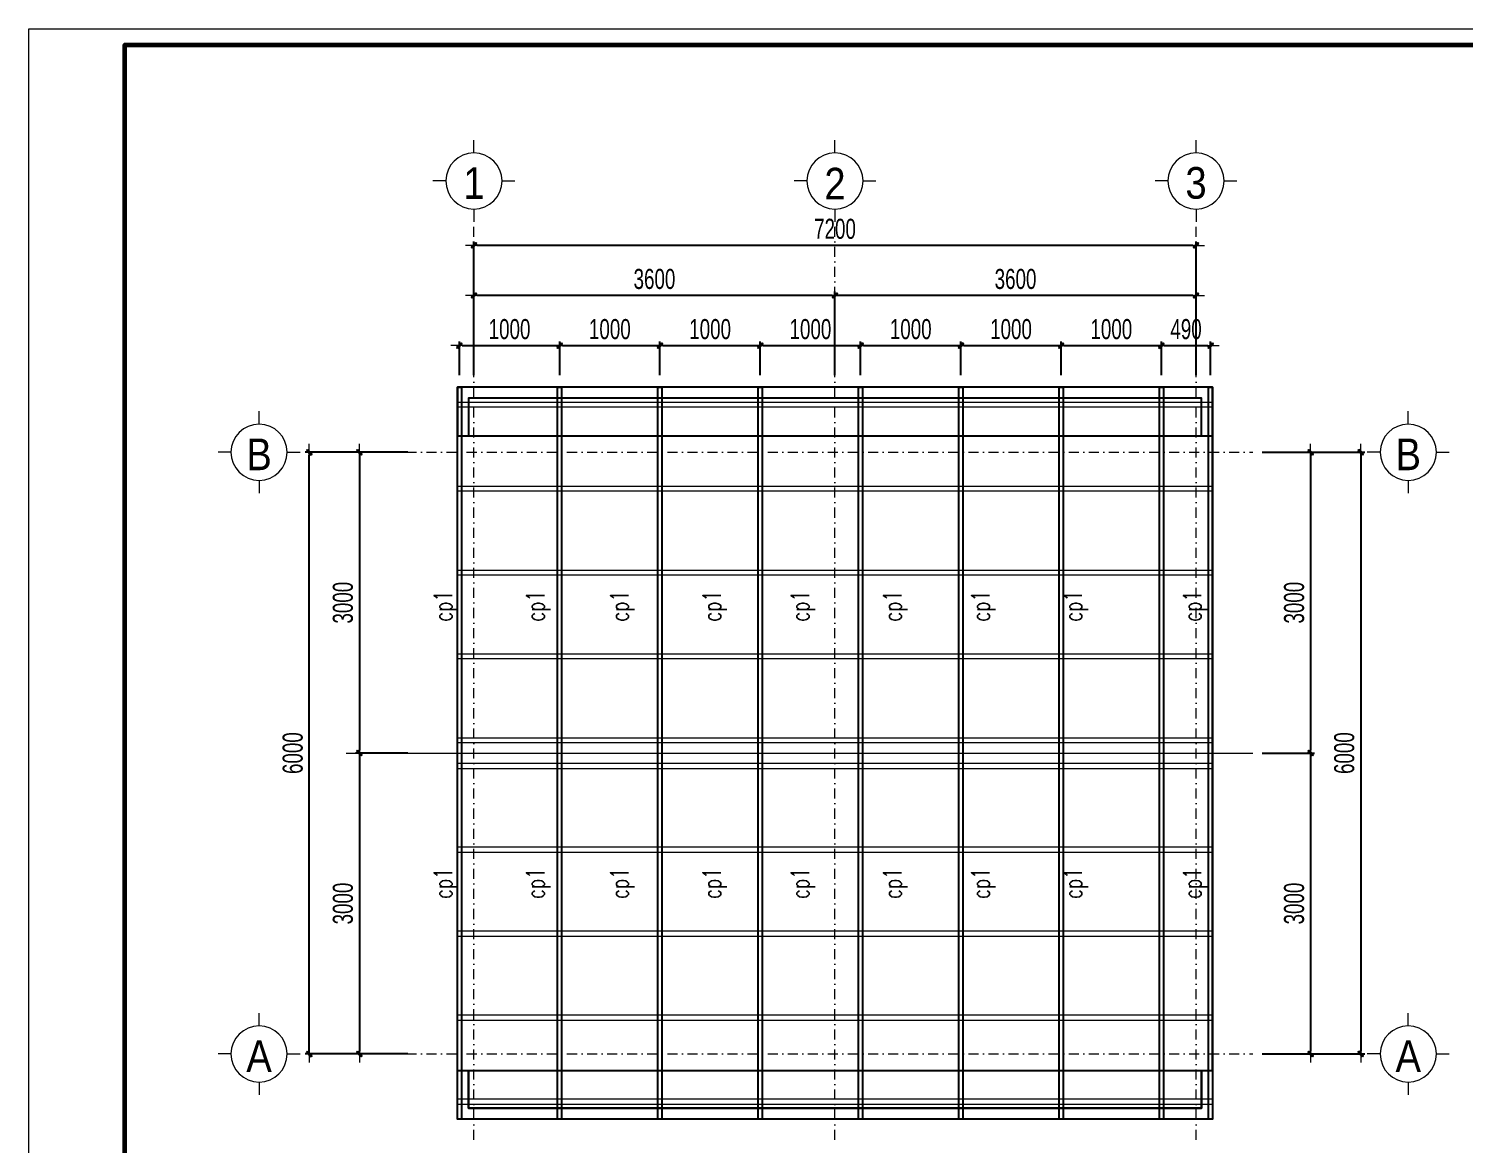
# Model space of a CAD drawing. Header units: millimetres. Extents: x -178395 to 493851, y -561170 to -280028.
# Drawn here: x 237651 to 251964, y -461790 to -450665 of the extents above; entities that cross this region are included whole.
import ezdxf
from ezdxf.enums import TextEntityAlignment as Align

# ---------------------------------------------------------------- set-up
doc = ezdxf.new("R2010")
doc.units = ezdxf.units.MM
doc.header["$MEASUREMENT"] = 0
doc.header["$PDMODE"] = 32
doc.linetypes.add('DASHDOT', pattern=[1, 0.5, -0.25, 0, -0.25])
doc.layers.get('Defpoints').update_dxf_attribs({"color": 1})
for name, color, linetype, lineweight in [('Khungten_LCDI', 7, 'Continuous', 5), ('LC Dim', 8, 'Continuous', 18), ('LC ISO', 153, 'Continuous', 13), ('LC Net dam 1', 30, 'Continuous', 30), ('LC Net manh', 133, 'Continuous', 5), ('LC Net thay', 63, 'Continuous', 25), ('LC Net truc', 79, 'DASHDOT', 13), ('LC Text1', 3, 'Continuous', 20), ('LC Text2', 7, 'Continuous', 25)]:
    doc.layers.add(name, color=color, linetype=linetype, lineweight=lineweight)
doc.styles.add('HOATBIF', font='hoatbif.shx', dxfattribs={"width": 0.7})
doc.styles.add('Khungten', font='VHAVAN.TTF', dxfattribs={"width": 0.9, "height": 5000})
doc.styles.add('LC 1', font='VHAVANB.TTF')
doc.styles.add('LC 3', font='vnsimli.shx', dxfattribs={"width": 0.75})
doc.styles.add('Title', font='VHBLACK.TTF', dxfattribs={"width": 0.8})
doc.dimstyles.new('DIM CHUAN', dxfattribs={"dimscale": 60, "dimtxt": 2.5, "dimasz": 0.35, "dimexe": 0.5, "dimexo": 0, "dimgap": 0.8, "dimtad": 1, "dimdec": 0, "dimzin": 0, "dimdsep": 46, "dimtxsty": 'HOATBIF', "dimblk1": 'DOT', "dimblk2": 'DOT', "dimsah": 1, "dimcen": -1, "dimdle": 1, "dimclrd": 256, "dimclre": 256, "dimclrt": 4, "dimadec": 3, "dimazin": 2, "dimtfac": 0.333333, "dimtdec": 0, "dimtix": 1, "dimtmove": 2, "dimatfit": 3, "dimldrblk": 'DOT', "dimfxl": 1, "dimtvp": 0.833333, "dimtolj": 1, "dimtzin": 0, "dimarcsym": 0})

# ---------------------------------------------------------------- blocks, each defined once
blk = doc.blocks.new('lcdi fix')
at = {"layer": 'Defpoints', "lineweight": 0}
blk.add_lwpolyline([(-1200, -14850), (-1200, 14850), (40800, 14850), (40800, -14850)], close=True, dxfattribs=at)
at = {"layer": 'Khungten_LCDI', "color": 5, "lineweight": 60}
blk.add_lwpolyline([(0, -14650), (0, 14650), (40600, 14650), (40600, -14650)], close=True, dxfattribs=at)
at = {"color": 7, "style": 'Khungten', "width": 0.8}
for tag, p in [('REVISION', (39499, -10746)), ('NGAYHT', (39546, -11609))]:
    blk.add_attdef(tag, text='', height=200, dxfattribs=at).set_placement(p, align=Align.CENTER)
at = {"layer": 'LC Text1', "color": 3, "style": 'LC 1', "width": 1.834006}
for tag, p, p2 in [('TENBANVE1', (36913, -8886), (40339, -8886)), ('TENBANVE2', (36913, -9562), (40339, -9562))]:
    blk.add_attdef(tag, text='', height=250, dxfattribs=at).set_placement(p, p2, align=Align.FIT)
at = {"layer": 'LC Text1', "style": 'Title', "width": 0.7}
blk.add_attdef('SOBANVE', text='', height=250, dxfattribs=at).set_placement((39562, -13896), align=Align.CENTER)
blk = doc.blocks.new('DOT')
at = {"layer": 'LC Dim'}
blk.add_line((-3, 0), (3, 0), dxfattribs=at)
at = {"layer": 'LC Dim', "color": 4}
blk.add_line((-1, -1), (1, 1), dxfattribs=at)
blk.add_lwpolyline([(0.5, 1), (-1, -0.5), (-0.5, -1), (1, 0.5)], close=True, dxfattribs=at)
blk = doc.blocks.new('*D582')
at = {"layer": 'Defpoints', "color": 0, "ltscale": 250, "transparency": 16777216}
for p in [(245690, -453326), (245690, -454119), (249290, -454119)]:
    blk.add_point(p, dxfattribs=at)
at = {"layer": 'LC Dim', "lineweight": -2, "ltscale": 250, "transparency": 16777216}
for p, q in [((245690, -454119), (245690, -453286)), ((249290, -454119), (249290, -453286)), ((249262, -453326), (245718, -453326))]:
    blk.add_line(p, q, dxfattribs=at)
at = {"layer": 'LC Dim', "lineweight": -2, "ltscale": 250, "transparency": 16777216, "xscale": 28, "yscale": 28, "zscale": 28, "rotation": 180}
blk.add_blockref('DOT', (245690, -453326), dxfattribs=at)
at = {"layer": 'LC Dim', "lineweight": -2, "ltscale": 250, "transparency": 16777216, "xscale": 28, "yscale": 28, "zscale": 28}
blk.add_blockref('DOT', (249290, -453326), dxfattribs=at)
at = {"layer": 'LC Dim', "color": 4, "ltscale": 250, "transparency": 16777216, "insert": (247490, -453162), "char_height": 200, "attachment_point": 5, "style": 'HOATBIF'}
blk.add_mtext('\\A1;3600', dxfattribs=at)
blk = doc.blocks.new('_Dot')
at = {"color": 0, "linetype": 'ByBlock', "lineweight": -2}
blk.add_line((-0.5, 0), (-1, 0), dxfattribs=at)
at = {"color": 0, "linetype": 'ByBlock', "const_width": 0.5}
blk.add_lwpolyline([(-0.25, 0, 1), (0.25, 0, 1)], format="xyb", close=True, dxfattribs=at)
blk = doc.blocks.new('*D583')
at = {"layer": 'Defpoints', "color": 0, "ltscale": 2, "transparency": 16777216}
for p in [(242090, -453326), (242090, -454119), (245690, -454119)]:
    blk.add_point(p, dxfattribs=at)
at = {"layer": 'LC Dim', "lineweight": -2, "ltscale": 2, "transparency": 16777216}
for p, q in [((242090, -454119), (242090, -453286)), ((245690, -454119), (245690, -453286)), ((245662, -453326), (242118, -453326))]:
    blk.add_line(p, q, dxfattribs=at)
at = {"layer": 'LC Dim', "lineweight": -2, "ltscale": 2, "transparency": 16777216, "xscale": 28, "yscale": 28, "zscale": 28, "rotation": 180}
blk.add_blockref('DOT', (242090, -453326), dxfattribs=at)
at = {"layer": 'LC Dim', "lineweight": -2, "ltscale": 2, "transparency": 16777216, "xscale": 28, "yscale": 28, "zscale": 28}
blk.add_blockref('DOT', (245690, -453326), dxfattribs=at)
at = {"layer": 'LC Dim', "color": 4, "ltscale": 2, "transparency": 16777216, "insert": (243890, -453162), "char_height": 200, "attachment_point": 5, "style": 'HOATBIF'}
blk.add_mtext('\\A1;3600', dxfattribs=at)
blk = doc.blocks.new('*D584')
at = {"layer": 'Defpoints', "color": 0, "ltscale": 2, "transparency": 16777216}
for p in [(242090, -452826), (242090, -454119), (249290, -454119)]:
    blk.add_point(p, dxfattribs=at)
at = {"layer": 'LC Dim', "lineweight": -2, "ltscale": 2, "transparency": 16777216}
for p, q in [((242090, -454119), (242090, -452786)), ((249262, -452826), (242118, -452826)), ((249290, -454119), (249290, -452786))]:
    blk.add_line(p, q, dxfattribs=at)
at = {"layer": 'LC Dim', "lineweight": -2, "ltscale": 2, "transparency": 16777216, "xscale": 28, "yscale": 28, "zscale": 28, "rotation": 180}
blk.add_blockref('DOT', (242090, -452826), dxfattribs=at)
at = {"layer": 'LC Dim', "lineweight": -2, "ltscale": 2, "transparency": 16777216, "xscale": 28, "yscale": 28, "zscale": 28}
blk.add_blockref('DOT', (249290, -452826), dxfattribs=at)
at = {"layer": 'LC Dim', "color": 4, "ltscale": 2, "transparency": 16777216, "insert": (245690, -452662), "char_height": 200, "attachment_point": 5, "style": 'HOATBIF'}
blk.add_mtext('\\A1;7200', dxfattribs=at)
blk = doc.blocks.new('*D585')
at = {"layer": 'Defpoints', "color": 0, "ltscale": 2, "transparency": 16777216}
for p in [(249949, -454889), (249949, -460889), (250932, -460889)]:
    blk.add_point(p, dxfattribs=at)
at = {"layer": 'LC Dim', "lineweight": -2, "ltscale": 2, "transparency": 16777216}
for p, q in [((249949, -454889), (250972, -454889)), ((250932, -454917), (250932, -460861)), ((249949, -460889), (250972, -460889))]:
    blk.add_line(p, q, dxfattribs=at)
at = {"layer": 'LC Dim', "lineweight": -2, "ltscale": 2, "transparency": 16777216, "xscale": 28, "yscale": 28, "zscale": 28}
for p, rotation in [((250932, -454889), 90), ((250932, -460889), 270)]:
    blk.add_blockref('DOT', p, dxfattribs=dict(at, rotation=rotation))
at = {"layer": 'LC Dim', "color": 4, "ltscale": 2, "transparency": 16777216, "insert": (250768, -457889), "char_height": 200, "attachment_point": 5, "rotation": 90, "style": 'HOATBIF'}
blk.add_mtext('\\A1;6000', dxfattribs=at)
blk = doc.blocks.new('*D586')
at = {"layer": 'Defpoints', "color": 0, "ltscale": 2, "transparency": 16777216}
for p in [(240448, -454889), (241430, -454889), (241430, -460889)]:
    blk.add_point(p, dxfattribs=at)
at = {"layer": 'LC Dim', "lineweight": -2, "ltscale": 2, "transparency": 16777216}
for p, q in [((241430, -454889), (240408, -454889)), ((240448, -460861), (240448, -454917)), ((241430, -460889), (240408, -460889))]:
    blk.add_line(p, q, dxfattribs=at)
at = {"layer": 'LC Dim', "lineweight": -2, "ltscale": 2, "transparency": 16777216, "xscale": 28, "yscale": 28, "zscale": 28}
for p, rotation in [((240448, -454889), 90), ((240448, -460889), 270)]:
    blk.add_blockref('DOT', p, dxfattribs=dict(at, rotation=rotation))
at = {"layer": 'LC Dim', "color": 4, "ltscale": 2, "transparency": 16777216, "insert": (240284, -457889), "char_height": 200, "attachment_point": 5, "rotation": 90, "style": 'HOATBIF'}
blk.add_mtext('\\A1;6000', dxfattribs=at)
blk = doc.blocks.new('TTRUC')
at = {"layer": 'LC ISO'}
for p, q in [((0, 6.95), (0, 10.13)), ((-6.95, 0), (-10.13, 0)), ((6.95, 0), (10.13, 0)), ((0, -6.95), (0, -10.13))]:
    blk.add_line(p, q, dxfattribs=at)
at = {"layer": 'LC Net manh'}
blk.add_circle((0, 0), 6.95, dxfattribs=at)
blk = doc.blocks.new('*D577')
at = {"layer": 'Defpoints', "color": 0, "ltscale": 2, "transparency": 16777216}
for p in [(241430, -454889), (240948, -457889), (241430, -457889)]:
    blk.add_point(p, dxfattribs=at)
at = {"layer": 'LC Dim', "lineweight": -2, "ltscale": 2, "transparency": 16777216}
for p, q in [((241430, -454889), (240908, -454889)), ((240948, -454917), (240948, -457861)), ((241430, -457889), (240908, -457889))]:
    blk.add_line(p, q, dxfattribs=at)
at = {"layer": 'LC Dim', "lineweight": -2, "ltscale": 2, "transparency": 16777216, "xscale": 28, "yscale": 28, "zscale": 28}
for p, rotation in [((240948, -454889), 90), ((240948, -457889), 270)]:
    blk.add_blockref('DOT', p, dxfattribs=dict(at, rotation=rotation))
at = {"layer": 'LC Dim', "color": 4, "ltscale": 2, "transparency": 16777216, "insert": (240784, -456389), "char_height": 200, "attachment_point": 5, "rotation": 90, "style": 'HOATBIF'}
blk.add_mtext('\\A1;3000', dxfattribs=at)
blk = doc.blocks.new('*D578')
at = {"layer": 'Defpoints', "color": 0, "ltscale": 2, "transparency": 16777216}
for p in [(241430, -457889), (240948, -460889), (241431, -460889)]:
    blk.add_point(p, dxfattribs=at)
at = {"layer": 'LC Dim', "lineweight": -2, "ltscale": 2, "transparency": 16777216}
for p, q in [((241430, -457889), (240908, -457889)), ((240948, -457917), (240948, -460861)), ((241431, -460889), (240908, -460889))]:
    blk.add_line(p, q, dxfattribs=at)
at = {"layer": 'LC Dim', "lineweight": -2, "ltscale": 2, "transparency": 16777216, "xscale": 28, "yscale": 28, "zscale": 28}
for p, rotation in [((240948, -457889), 90), ((240948, -460889), 270)]:
    blk.add_blockref('DOT', p, dxfattribs=dict(at, rotation=rotation))
at = {"layer": 'LC Dim', "color": 4, "ltscale": 2, "transparency": 16777216, "insert": (240784, -459389), "char_height": 200, "attachment_point": 5, "rotation": 90, "style": 'HOATBIF'}
blk.add_mtext('\\A1;3000', dxfattribs=at)
blk = doc.blocks.new('*U573')
at = {"layer": 'LC ISO', "ltscale": 2}
blk.add_lwpolyline([(3765, 25), (-3765, 25), (-3765, -25), (3765, -25)], close=True, dxfattribs=at)
blk = doc.blocks.new('*U574')
at = {"layer": 'LC Text2', "color": 0, "linetype": 'ByBlock', "lineweight": -2, "transparency": 16777216}
for p in [(0, 0), (0, -837), (0, -1674), (0, -2511), (0, -3348)]:
    blk.add_blockref('*U573', p, dxfattribs=at)
blk = doc.blocks.new('*U575')
at = {"layer": 'LC ISO', "ltscale": 2}
blk.add_lwpolyline([(3765, 25), (-3765, 25), (-3765, -25), (3765, -25)], close=True, dxfattribs=at)
blk = doc.blocks.new('*U576')
at = {"layer": 'LC Text2', "color": 0, "linetype": 'ByBlock', "lineweight": -2, "transparency": 16777216}
for p in [(0, 0), (0, -837), (0, -1674), (0, -2511), (0, -3348)]:
    blk.add_blockref('*U575', p, dxfattribs=at)
blk = doc.blocks.new('*U587')
at = {"layer": 'LC Net thay', "ltscale": 2}
blk.add_lwpolyline([(20, 3650), (20, -3650), (-20, -3650), (-20, 3650)], close=True, dxfattribs=at)
blk = doc.blocks.new('*U588')
at = {"layer": 'LC Net dam 1', "color": 0, "linetype": 'ByBlock', "lineweight": -2, "transparency": 16777216}
for p in [(0, 0), (1000, 0), (2000, 0), (3000, 0), (4000, 0), (5000, 0), (6000, 0), (7000, 0)]:
    blk.add_blockref('*U587', p, dxfattribs=at)
blk = doc.blocks.new('*D589')
at = {"layer": 'Defpoints', "color": 0, "ltscale": 2, "transparency": 16777216}
for p in [(249949, -454889), (249949, -457889), (250432, -457889)]:
    blk.add_point(p, dxfattribs=at)
at = {"layer": 'LC Dim', "lineweight": -2, "ltscale": 2, "transparency": 16777216}
for p, q in [((249949, -454889), (250472, -454889)), ((250432, -454917), (250432, -457861)), ((249949, -457889), (250472, -457889))]:
    blk.add_line(p, q, dxfattribs=at)
at = {"layer": 'LC Dim', "lineweight": -2, "ltscale": 2, "transparency": 16777216, "xscale": 28, "yscale": 28, "zscale": 28}
for p, rotation in [((250432, -454889), 90), ((250432, -457889), 270)]:
    blk.add_blockref('DOT', p, dxfattribs=dict(at, rotation=rotation))
at = {"layer": 'LC Dim', "color": 4, "ltscale": 2, "transparency": 16777216, "insert": (250268, -456389), "char_height": 200, "attachment_point": 5, "rotation": 90, "style": 'HOATBIF'}
blk.add_mtext('\\A1;3000', dxfattribs=at)
blk = doc.blocks.new('*D590')
at = {"layer": 'Defpoints', "color": 0, "ltscale": 2, "transparency": 16777216}
for p in [(249949, -457889), (249949, -460889), (250432, -460889)]:
    blk.add_point(p, dxfattribs=at)
at = {"layer": 'LC Dim', "lineweight": -2, "ltscale": 2, "transparency": 16777216}
for p, q in [((249949, -457889), (250472, -457889)), ((250432, -457917), (250432, -460861)), ((249949, -460889), (250472, -460889))]:
    blk.add_line(p, q, dxfattribs=at)
at = {"layer": 'LC Dim', "lineweight": -2, "ltscale": 2, "transparency": 16777216, "xscale": 28, "yscale": 28, "zscale": 28}
for p, rotation in [((250432, -457889), 90), ((250432, -460889), 270)]:
    blk.add_blockref('DOT', p, dxfattribs=dict(at, rotation=rotation))
at = {"layer": 'LC Dim', "color": 4, "ltscale": 2, "transparency": 16777216, "insert": (250268, -459389), "char_height": 200, "attachment_point": 5, "rotation": 90, "style": 'HOATBIF'}
blk.add_mtext('\\A1;3000', dxfattribs=at)
blk = doc.blocks.new('*D925')
at = {"layer": 'Defpoints', "color": 0, "ltscale": 2, "transparency": 16777216}
for p in [(242945, -453826), (241945, -454119), (242945, -454119)]:
    blk.add_point(p, dxfattribs=at)
at = {"layer": 'LC Dim', "lineweight": -2, "ltscale": 2, "transparency": 16777216}
for p, q in [((241945, -454119), (241945, -453786)), ((241973, -453826), (242917, -453826)), ((242945, -454119), (242945, -453786))]:
    blk.add_line(p, q, dxfattribs=at)
at = {"layer": 'LC Dim', "lineweight": -2, "ltscale": 2, "transparency": 16777216, "xscale": 28, "yscale": 28, "zscale": 28, "rotation": 180}
blk.add_blockref('DOT', (241945, -453826), dxfattribs=at)
at = {"layer": 'LC Dim', "lineweight": -2, "ltscale": 2, "transparency": 16777216, "xscale": 28, "yscale": 28, "zscale": 28}
blk.add_blockref('DOT', (242945, -453826), dxfattribs=at)
at = {"layer": 'LC Dim', "color": 4, "ltscale": 2, "transparency": 16777216, "insert": (242445, -453662), "char_height": 200, "attachment_point": 5, "style": 'HOATBIF'}
blk.add_mtext('\\A1;1000', dxfattribs=at)
blk = doc.blocks.new('*D926')
at = {"layer": 'Defpoints', "color": 0, "ltscale": 250, "transparency": 16777216}
for p in [(243945, -453826), (242945, -454119), (243945, -454119)]:
    blk.add_point(p, dxfattribs=at)
at = {"layer": 'LC Dim', "lineweight": -2, "ltscale": 250, "transparency": 16777216}
for p, q in [((242945, -454119), (242945, -453786)), ((242973, -453826), (243917, -453826)), ((243945, -454119), (243945, -453786))]:
    blk.add_line(p, q, dxfattribs=at)
at = {"layer": 'LC Dim', "lineweight": -2, "ltscale": 250, "transparency": 16777216, "xscale": 28, "yscale": 28, "zscale": 28, "rotation": 180}
blk.add_blockref('DOT', (242945, -453826), dxfattribs=at)
at = {"layer": 'LC Dim', "lineweight": -2, "ltscale": 250, "transparency": 16777216, "xscale": 28, "yscale": 28, "zscale": 28}
blk.add_blockref('DOT', (243945, -453826), dxfattribs=at)
at = {"layer": 'LC Dim', "color": 4, "ltscale": 250, "transparency": 16777216, "insert": (243445, -453662), "char_height": 200, "attachment_point": 5, "style": 'HOATBIF'}
blk.add_mtext('\\A1;1000', dxfattribs=at)
blk = doc.blocks.new('*D927')
at = {"layer": 'Defpoints', "color": 0, "ltscale": 250, "transparency": 16777216}
for p in [(244945, -453826), (243945, -454119), (244945, -454119)]:
    blk.add_point(p, dxfattribs=at)
at = {"layer": 'LC Dim', "lineweight": -2, "ltscale": 250, "transparency": 16777216}
for p, q in [((243945, -454119), (243945, -453786)), ((243973, -453826), (244917, -453826)), ((244945, -454119), (244945, -453786))]:
    blk.add_line(p, q, dxfattribs=at)
at = {"layer": 'LC Dim', "lineweight": -2, "ltscale": 250, "transparency": 16777216, "xscale": 28, "yscale": 28, "zscale": 28, "rotation": 180}
blk.add_blockref('DOT', (243945, -453826), dxfattribs=at)
at = {"layer": 'LC Dim', "lineweight": -2, "ltscale": 250, "transparency": 16777216, "xscale": 28, "yscale": 28, "zscale": 28}
blk.add_blockref('DOT', (244945, -453826), dxfattribs=at)
at = {"layer": 'LC Dim', "color": 4, "ltscale": 250, "transparency": 16777216, "insert": (244445, -453662), "char_height": 200, "attachment_point": 5, "style": 'HOATBIF'}
blk.add_mtext('\\A1;1000', dxfattribs=at)
blk = doc.blocks.new('*D928')
at = {"layer": 'Defpoints', "color": 0, "ltscale": 250, "transparency": 16777216}
for p in [(245945, -453826), (244945, -454119), (245945, -454119)]:
    blk.add_point(p, dxfattribs=at)
at = {"layer": 'LC Dim', "lineweight": -2, "ltscale": 250, "transparency": 16777216}
for p, q in [((244945, -454119), (244945, -453786)), ((244973, -453826), (245917, -453826)), ((245945, -454119), (245945, -453786))]:
    blk.add_line(p, q, dxfattribs=at)
at = {"layer": 'LC Dim', "lineweight": -2, "ltscale": 250, "transparency": 16777216, "xscale": 28, "yscale": 28, "zscale": 28, "rotation": 180}
blk.add_blockref('DOT', (244945, -453826), dxfattribs=at)
at = {"layer": 'LC Dim', "lineweight": -2, "ltscale": 250, "transparency": 16777216, "xscale": 28, "yscale": 28, "zscale": 28}
blk.add_blockref('DOT', (245945, -453826), dxfattribs=at)
at = {"layer": 'LC Dim', "color": 4, "ltscale": 250, "transparency": 16777216, "insert": (245445, -453662), "char_height": 200, "attachment_point": 5, "style": 'HOATBIF'}
blk.add_mtext('\\A1;1000', dxfattribs=at)
blk = doc.blocks.new('*D929')
at = {"layer": 'Defpoints', "color": 0, "ltscale": 250, "transparency": 16777216}
for p in [(246945, -453826), (245945, -454119), (246945, -454119)]:
    blk.add_point(p, dxfattribs=at)
at = {"layer": 'LC Dim', "lineweight": -2, "ltscale": 250, "transparency": 16777216}
for p, q in [((245945, -454119), (245945, -453786)), ((245973, -453826), (246917, -453826)), ((246945, -454119), (246945, -453786))]:
    blk.add_line(p, q, dxfattribs=at)
at = {"layer": 'LC Dim', "lineweight": -2, "ltscale": 250, "transparency": 16777216, "xscale": 28, "yscale": 28, "zscale": 28, "rotation": 180}
blk.add_blockref('DOT', (245945, -453826), dxfattribs=at)
at = {"layer": 'LC Dim', "lineweight": -2, "ltscale": 250, "transparency": 16777216, "xscale": 28, "yscale": 28, "zscale": 28}
blk.add_blockref('DOT', (246945, -453826), dxfattribs=at)
at = {"layer": 'LC Dim', "color": 4, "ltscale": 250, "transparency": 16777216, "insert": (246445, -453662), "char_height": 200, "attachment_point": 5, "style": 'HOATBIF'}
blk.add_mtext('\\A1;1000', dxfattribs=at)
blk = doc.blocks.new('*D930')
at = {"layer": 'Defpoints', "color": 0, "ltscale": 250, "transparency": 16777216}
for p in [(247945, -453826), (246945, -454119), (247945, -454119)]:
    blk.add_point(p, dxfattribs=at)
at = {"layer": 'LC Dim', "lineweight": -2, "ltscale": 250, "transparency": 16777216}
for p, q in [((246945, -454119), (246945, -453786)), ((246973, -453826), (247917, -453826)), ((247945, -454119), (247945, -453786))]:
    blk.add_line(p, q, dxfattribs=at)
at = {"layer": 'LC Dim', "lineweight": -2, "ltscale": 250, "transparency": 16777216, "xscale": 28, "yscale": 28, "zscale": 28, "rotation": 180}
blk.add_blockref('DOT', (246945, -453826), dxfattribs=at)
at = {"layer": 'LC Dim', "lineweight": -2, "ltscale": 250, "transparency": 16777216, "xscale": 28, "yscale": 28, "zscale": 28}
blk.add_blockref('DOT', (247945, -453826), dxfattribs=at)
at = {"layer": 'LC Dim', "color": 4, "ltscale": 250, "transparency": 16777216, "insert": (247445, -453662), "char_height": 200, "attachment_point": 5, "style": 'HOATBIF'}
blk.add_mtext('\\A1;1000', dxfattribs=at)
blk = doc.blocks.new('*D931')
at = {"layer": 'Defpoints', "color": 0, "ltscale": 250, "transparency": 16777216}
for p in [(248945, -453826), (247945, -454119), (248945, -454119)]:
    blk.add_point(p, dxfattribs=at)
at = {"layer": 'LC Dim', "lineweight": -2, "ltscale": 250, "transparency": 16777216}
for p, q in [((247945, -454119), (247945, -453786)), ((247973, -453826), (248917, -453826)), ((248945, -454119), (248945, -453786))]:
    blk.add_line(p, q, dxfattribs=at)
at = {"layer": 'LC Dim', "lineweight": -2, "ltscale": 250, "transparency": 16777216, "xscale": 28, "yscale": 28, "zscale": 28, "rotation": 180}
blk.add_blockref('DOT', (247945, -453826), dxfattribs=at)
at = {"layer": 'LC Dim', "lineweight": -2, "ltscale": 250, "transparency": 16777216, "xscale": 28, "yscale": 28, "zscale": 28}
blk.add_blockref('DOT', (248945, -453826), dxfattribs=at)
at = {"layer": 'LC Dim', "color": 4, "ltscale": 250, "transparency": 16777216, "insert": (248445, -453662), "char_height": 200, "attachment_point": 5, "style": 'HOATBIF'}
blk.add_mtext('\\A1;1000', dxfattribs=at)
blk = doc.blocks.new('*D932')
at = {"layer": 'Defpoints', "color": 0, "ltscale": 250, "transparency": 16777216}
for p in [(249435, -453826), (248945, -454119), (249435, -454119)]:
    blk.add_point(p, dxfattribs=at)
at = {"layer": 'LC Dim', "lineweight": -2, "ltscale": 250, "transparency": 16777216}
for p, q in [((248945, -454119), (248945, -453786)), ((248973, -453826), (249407, -453826)), ((249435, -454119), (249435, -453786))]:
    blk.add_line(p, q, dxfattribs=at)
at = {"layer": 'LC Dim', "lineweight": -2, "ltscale": 250, "transparency": 16777216, "xscale": 28, "yscale": 28, "zscale": 28, "rotation": 180}
blk.add_blockref('DOT', (248945, -453826), dxfattribs=at)
at = {"layer": 'LC Dim', "lineweight": -2, "ltscale": 250, "transparency": 16777216, "xscale": 28, "yscale": 28, "zscale": 28}
blk.add_blockref('DOT', (249435, -453826), dxfattribs=at)
at = {"layer": 'LC Dim', "color": 4, "ltscale": 250, "transparency": 16777216, "insert": (249190, -453662), "char_height": 200, "attachment_point": 5, "style": 'HOATBIF'}
blk.add_mtext('\\A1;490', dxfattribs=at)

msp = doc.modelspace()

# ---------------------------------------------------------------- linework, layer by layer
at = {"layer": 'LC Dim', "ltscale": 2}
msp.add_line((240816.8, -457889.1), (249856.2, -457889.1), dxfattribs=at)
at = {"layer": 'LC Net thay', "ltscale": 500}
for p, q in [((241924.7, -461054.1), (241924.7, -454724.1)), ((241924.7, -454724.1), (249454.7, -454724.1)), ((249454.7, -461054.1), (249454.7, -454724.1)), ((241924.7, -461054.1), (249454.7, -461054.1))]:
    msp.add_line(p, q, dxfattribs=at)
for points in [[(249454.7, -454724.1), (249454.7, -454239.1), (241924.7, -454239.1), (241924.7, -454724.1)], [(249344.7, -454724.1), (249344.7, -454349.1), (242034.7, -454349.1), (242034.7, -454724.1)], [(249454.7, -461054.1), (249454.7, -461539.1), (241924.7, -461539.1), (241924.7, -461054.1)], [(249344.7, -461054.1), (249344.7, -461429.1), (242034.7, -461429.1), (242034.7, -461054.1)], [(242034.7, -461054.1), (242034.7, -461429.1), (249344.7, -461429.1), (249344.7, -461054.1)]]:
    msp.add_lwpolyline(points, dxfattribs=at)
at = {"layer": 'LC Net thay', "ltscale": 2}
msp.add_lwpolyline([(249454.7, -454239.1), (249454.7, -461539.1), (249414.7, -461539.1), (249414.7, -454239.1)], close=True, dxfattribs=at)
at = {"layer": 'LC Net truc', "ltscale": 200}
for p, q in [((242089.7, -461744.3), (242089.7, -452592.2)), ((245689.7, -461744.3), (245689.7, -452592.2)), ((249289.7, -461744.3), (249289.7, -452592.2)), ((240816.8, -454889.1), (249856.2, -454889.1)), ((240816.8, -460889.1), (249856.2, -460889.1))]:
    msp.add_line(p, q, dxfattribs=at)

# ---------------------------------------------------------------- block references
at = {"layer": 'LC ISO', "xscale": -40.31376784078886, "yscale": 40.31376784078886, "zscale": 40.31376784078886, "rotation": 180.0000000000055}
for p in [(242089.7, -452183.7), (245689.7, -452183.7), (249289.7, -452183.7), (239947.9, -454889.1), (251405.9, -454889.1), (239947.9, -460889.1), (251405.9, -460889.1)]:
    msp.add_blockref('TTRUC', p, dxfattribs=at)
at = {"layer": 'LC Net dam 1'}
msp.add_blockref('*U588', (241944.7, -457889.1), dxfattribs=at)
at = {"layer": 'LC Net thay', "xscale": 0.8, "yscale": 0.8, "zscale": 0.8}
msp.add_blockref('lcdi fix', (238611, -462545.4), dxfattribs=at)
at = {"layer": 'LC Text2', "xscale": -1, "rotation": 180.0000000000622}
msp.add_blockref('*U576', (245689.7, -457762.1), dxfattribs=at)
at = {"layer": 'LC Text2'}
msp.add_blockref('*U574', (245689.7, -458016.1), dxfattribs=at)

# ---------------------------------------------------------------- texts
at = {"layer": 'LC Text1', "ltscale": 0.2, "style": 'LC 1', "width": 0.9}
for s, p in [('1', (242089.7, -452457.1)), ('2', (245689.7, -452463.1)), ('3', (249289.7, -452455.4)), ('B', (239947.9, -455162.4)), ('B', (251405.9, -455162.4)), ('A', (239947.9, -461162.4)), ('A', (251405.9, -461162.4))]:
    msp.add_text(s, height=315.7, dxfattribs=at).set_placement(p, align=Align.BOTTOM_CENTER)
at = {"layer": 'LC Text1', "color": 3, "style": 'LC 3', "width": 0.7}
for p in [(241871.4, -456578), (242792.4, -456578), (243631.4, -456578), (244552.4, -456578), (245431.4, -456578), (246352.4, -456578), (247231.4, -456578), (248152.4, -456578), (249342.4, -456578), (241871.4, -459343), (242792.4, -459343), (243631.4, -459343), (244552.4, -459343), (245431.4, -459343), (246352.4, -459343), (247231.4, -459343), (248152.4, -459343), (249342.4, -459343)]:
    msp.add_text('cp1', height=181, rotation=90, dxfattribs=at).set_placement(p)

# ---------------------------------------------------------------- dimensions: what is measured, and where the dimension line sits
at = {"layer": 'LC Dim', "ltscale": 2}
for base, p1, p2, picture, middle in [((242089.7, -452825.7), (249289.7, -454119.1), (242089.7, -454119.1), '*D584', (245689.7, -452661.7)), ((242944.7, -453825.7), (241944.7, -454119.1), (242944.7, -454119.1), '*D925', (242444.7, -453661.7))]:
    dim = msp.add_linear_dim(base=base, p1=p1, p2=p2, dimstyle='DIM CHUAN', override={"dimscale": 80}, dxfattribs=at)
    dim.commit()
    dim.dimension.update_dxf_attribs({"geometry": picture, "text_midpoint": middle})
for base, p1, p2, angle, picture, middle in [((242089.7, -453325.7), (245689.7, -454119.1), (242089.7, -454119.1), 180, '*D583', (243889.7, -453161.7)), ((240447.6, -454889.1), (241430.1, -460889.1), (241430.1, -454889.1), 90, '*D586', (240283.6, -457889.1)), ((240947.6, -457889.1), (241430.1, -454889.1), (241430.1, -457889.1), 90, '*D577', (240783.6, -456389.1)), ((250931.7, -460889.1), (249949.2, -454889.1), (249949.2, -460889.1), 90, '*D585', (250767.7, -457889.1)), ((250431.7, -457889.1), (249949.2, -454889.1), (249949.2, -457889.1), 90, '*D589', (250267.7, -456389.1)), ((240947.6, -460889.1), (241430.1, -457889.1), (241430.6, -460889.1), 90, '*D578', (240783.6, -459389.1)), ((250431.7, -460889.1), (249949.2, -457889.1), (249948.7, -460889.1), 90, '*D590', (250267.7, -459389.1))]:
    dim = msp.add_linear_dim(base=base, p1=p1, p2=p2, angle=angle, dimstyle='DIM CHUAN', override={"dimscale": 80}, dxfattribs=at)
    dim.commit()
    dim.dimension.update_dxf_attribs({"geometry": picture, "text_midpoint": middle})
at = {"layer": 'LC Dim', "ltscale": 250}
dim = msp.add_linear_dim(base=(245689.7, -453325.7), p1=(249289.7, -454119.1), p2=(245689.7, -454119.1), angle=180, dimstyle='DIM CHUAN', override={"dimscale": 80}, dxfattribs=at)
dim.commit()
dim.dimension.update_dxf_attribs({"geometry": '*D582', "text_midpoint": (247489.7, -453161.7)})
for base, p1, p2, picture, middle in [((243944.7, -453825.7), (242944.7, -454119.1), (243944.7, -454119.1), '*D926', (243444.7, -453661.7)), ((244944.7, -453825.7), (243944.7, -454119.1), (244944.7, -454119.1), '*D927', (244444.7, -453661.7)), ((245944.7, -453825.7), (244944.7, -454119.1), (245944.7, -454119.1), '*D928', (245444.7, -453661.7)), ((246944.7, -453825.7), (245944.7, -454119.1), (246944.7, -454119.1), '*D929', (246444.7, -453661.7)), ((247944.7, -453825.7), (246944.7, -454119.1), (247944.7, -454119.1), '*D930', (247444.7, -453661.7)), ((248944.7, -453825.7), (247944.7, -454119.1), (248944.7, -454119.1), '*D931', (248444.7, -453661.7)), ((249434.7, -453825.7), (248944.7, -454119.1), (249434.7, -454119.1), '*D932', (249189.7, -453661.7))]:
    dim = msp.add_linear_dim(base=base, p1=p1, p2=p2, dimstyle='DIM CHUAN', override={"dimscale": 80}, dxfattribs=at)
    dim.commit()
    dim.dimension.update_dxf_attribs({"geometry": picture, "text_midpoint": middle})

doc.saveas('drawing.dxf')
